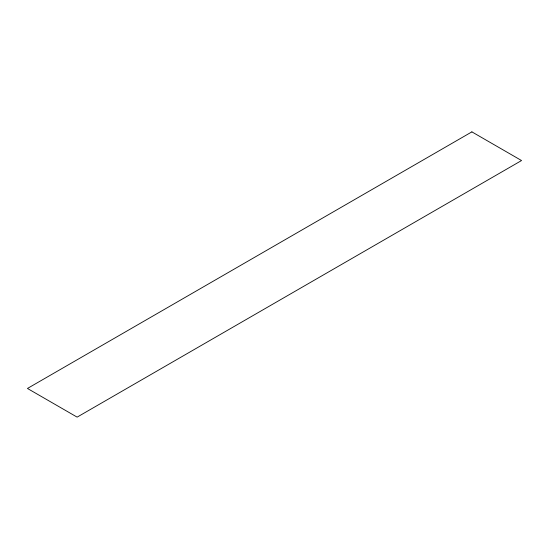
<?xml version="1.0" encoding="UTF-8"?>
<svg xmlns="http://www.w3.org/2000/svg" width="549" height="549" viewBox="0 0 549 549"><rect width="100%" height="100%" fill="white"/><g stroke="black" fill="none" stroke-linecap="round" stroke-linejoin="round"><path stroke-width="0.82" d="M471.879 131.87L27.45 388.459L77.121 417.13L521.55 160.541L471.879 131.87"/></g></svg>
